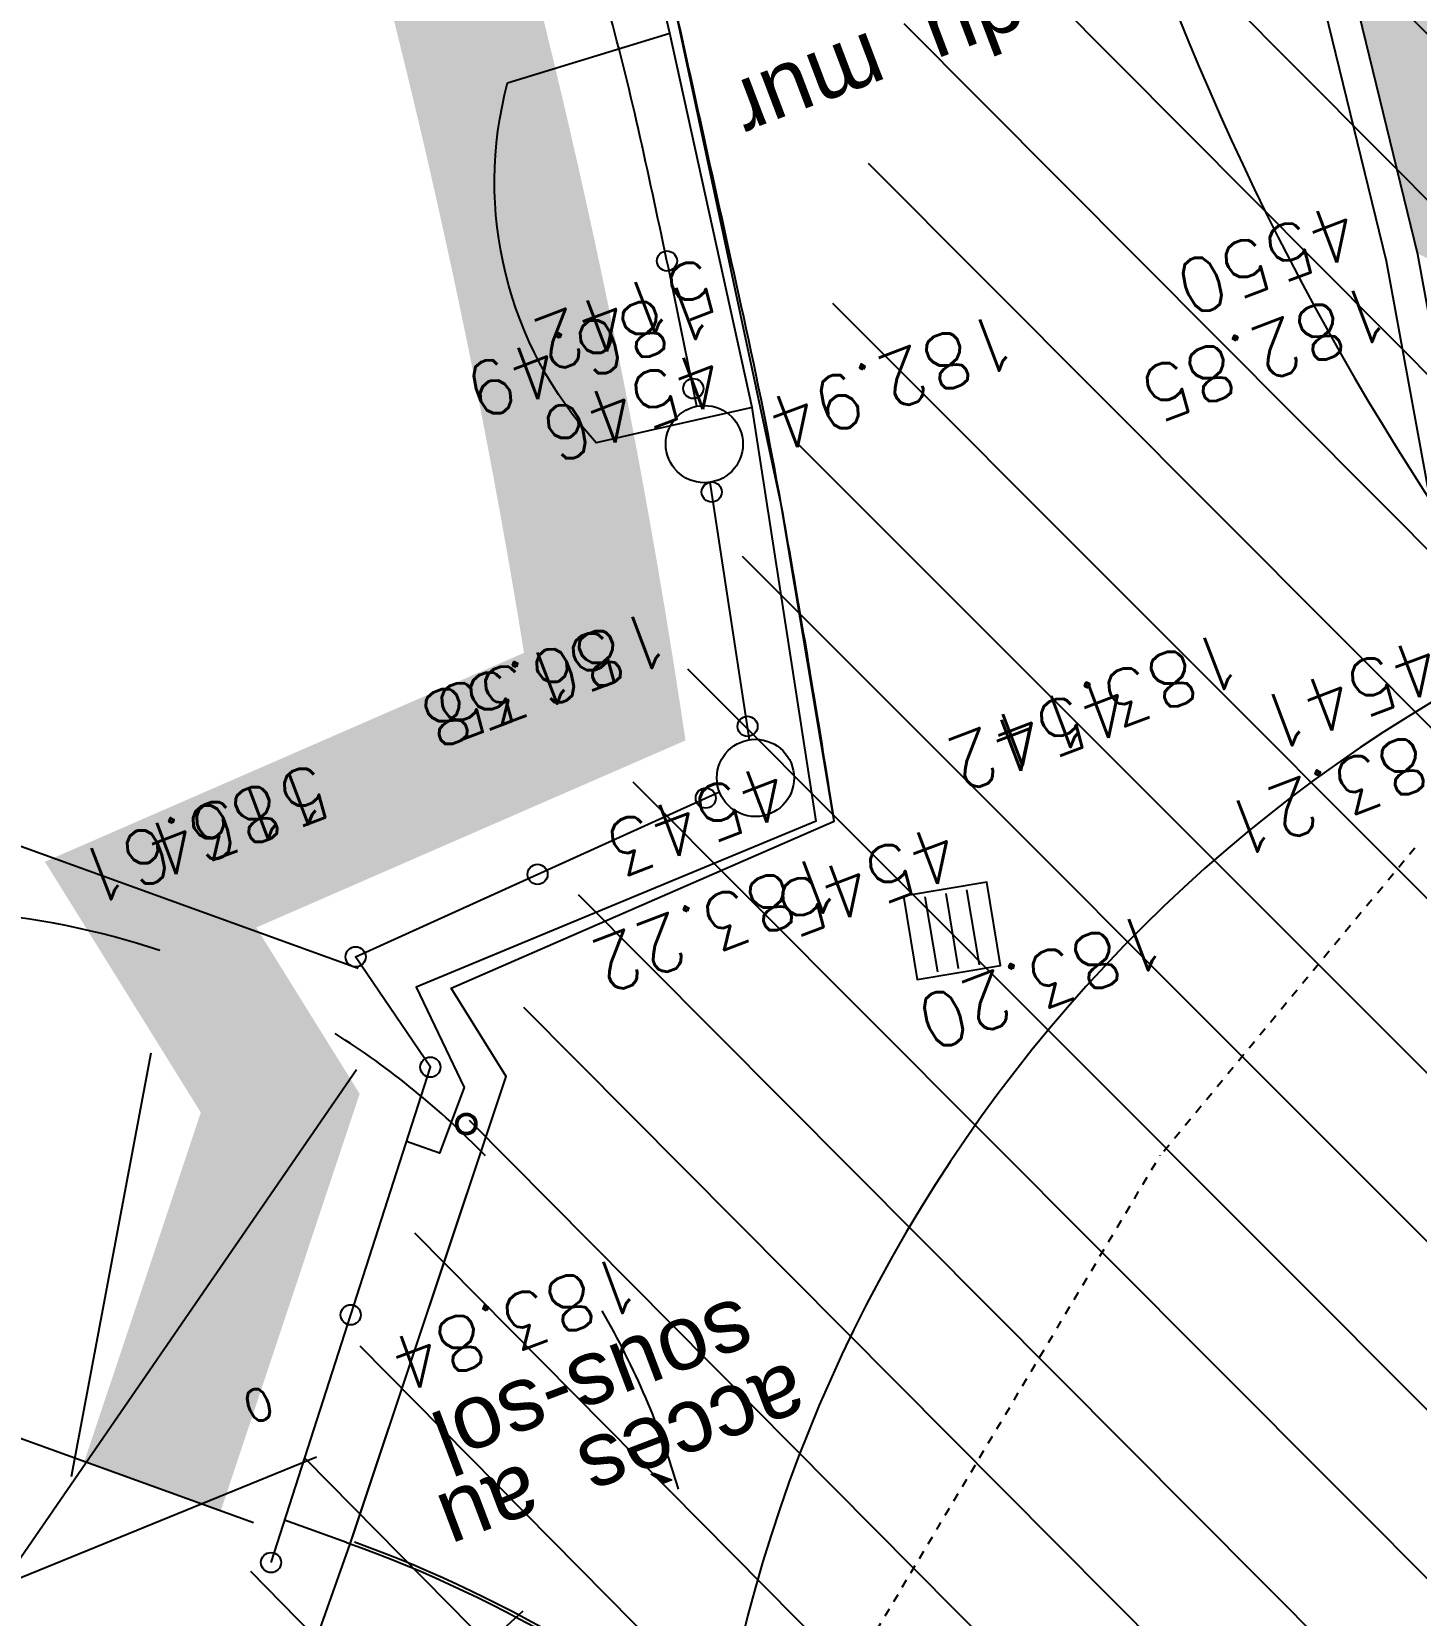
# Model space of a CAD drawing. Header units: centimetres. Extents: x 212517 to 243222, y -357108 to -330212.
# Drawn here: x 233002 to 233862, y -344364 to -343380 of the extents above; entities that cross this region are included whole.
import ezdxf
from ezdxf.enums import TextEntityAlignment as Align
from ezdxf.lldxf.tags import DXFTag

# ---------------------------------------------------------------- set-up
doc = ezdxf.new("R2010")
doc.units = ezdxf.units.CM
doc.linetypes.add('STYLE_01', pattern=[0.41664, 0.20828, -0.20836])
doc.layers.get('0').update_dxf_attribs({"color": 252})
for name, color, linetype in [('DWG_280-140115-P - ALTEA-CANA', 252, 'Continuous'), ('Fond topo - ASS', 252, 'Continuous'), ('Fond topo - BAT_ANN', 252, 'Continuous'), ('Fond topo - BAT_TXT', 252, 'Continuous'), ('Fond topo - CLO_LEG', 252, 'Continuous'), ('Fond topo - CLO_MUR', 252, 'Continuous'), ('Fond topo - VEG', 252, 'Continuous'), ('Fond topo - Z', 252, 'Continuous'), ('Fond topo - Z_500', 252, 'Continuous'), ('prlm-VRD', 2, 'Continuous'), ('SA - bordure', 252, 'Continuous'), ('SA - bât D', 252, 'Continuous'), ('SA - couvre sol', 252, 'Continuous'), ('SA - EBC', 252, 'Continuous'), ('SA - ECL-réso', 252, 'Eclairage public'), ('SA - enrobé', 252, 'Continuous'), ('SA - EVMV', 252, 'Continuous'), ('SA - haie séparative', 252, 'Continuous')]:
    doc.layers.add(name, color=color, linetype=linetype)
doc.layers.add('Fond topo - BAT_ASS', color=252, linetype='Continuous', lineweight=50)
doc.layers.add('Fond topo - P', color=252, linetype='Continuous', lineweight=50)
for name, color, linetype, plot in [('Fond topo - N', 252, 'Continuous', False), ('Fond topo - NCACHE', 252, 'Continuous', False), ('Fond topo - ZCACHE', 252, 'Continuous', False)]:
    doc.layers.add(name, color=color, linetype=linetype, plot=plot)
doc.styles.add('2000_ARIAL', font='arial.ttf', dxfattribs={"height": 0.400000006})
doc.styles.add('Lignes', font='arial.ttf', dxfattribs={"height": 0.35})
doc.styles.add('SIMPLEX', font='simplex_.ttf', dxfattribs={"height": 1.25})
tags = doc.linetypes.add('CACHE2', pattern=[4.762499928474426, 3.174999952316284, -1.587499976158142]).pattern_tags.tags
tags[6:7] = [DXFTag(74, 4), DXFTag(75, 0), DXFTag(340, '0'), DXFTag(46, 0.0), DXFTag(50, 0.0), DXFTag(44, 0.0), DXFTag(45, 0.0)]
tags[4:5] = [DXFTag(74, 4), DXFTag(75, 0), DXFTag(340, '0'), DXFTag(46, 0.0), DXFTag(50, 0.0), DXFTag(44, 0.0), DXFTag(45, 0.0)]
tags = doc.linetypes.add('Eclairage public', pattern='A,5,-0.25,["ECL",Lignes,S=1,R=0,X=0,Y=-0.18],-1.25', length=6.5).pattern_tags.tags
tags[15:16] = [DXFTag(74, 4), DXFTag(75, 0), DXFTag(340, '0'), DXFTag(46, 0.0), DXFTag(50, 0.0), DXFTag(44, 0.0), DXFTag(45, 0.0)]
tags[4:5] = [DXFTag(74, 4), DXFTag(75, 0), DXFTag(340, '0'), DXFTag(46, 0.0), DXFTag(50, 0.0), DXFTag(44, 0.0), DXFTag(45, 0.0)]
tags = doc.linetypes.add('L16', pattern=[0.37500001490116125, 0.300000011920929, -0.07500000298023224]).pattern_tags.tags
tags[6:7] = [DXFTag(74, 4), DXFTag(75, 0), DXFTag(340, '0'), DXFTag(46, 0.0), DXFTag(50, 0.0), DXFTag(44, 0.0), DXFTag(45, 0.0)]
tags[4:5] = [DXFTag(74, 4), DXFTag(75, 0), DXFTag(340, '0'), DXFTag(46, 0.0), DXFTag(50, 0.0), DXFTag(44, 0.0), DXFTag(45, 0.0)]
tags = doc.linetypes.add('L8', pattern=[0.22500000894069674, 0.1500000059604645, -0.07500000298023224]).pattern_tags.tags
tags[6:7] = [DXFTag(74, 4), DXFTag(75, 0), DXFTag(340, '0'), DXFTag(46, 0.0), DXFTag(50, 0.0), DXFTag(44, 0.0), DXFTag(45, 0.0)]
tags[4:5] = [DXFTag(74, 4), DXFTag(75, 0), DXFTag(340, '0'), DXFTag(46, 0.0), DXFTag(50, 0.0), DXFTag(44, 0.0), DXFTag(45, 0.0)]

# ---------------------------------------------------------------- blocks, each defined once
blk = doc.blocks.new('ASS07')
at = {"ltscale": 2}
for p, q in [((-0.25, -0.45), (-0.25, 0.4500000000000001)), ((0, -0.45), (0, 0.4500000000000001)), ((0.25, -0.45), (0.25, 0.4500000000000001))]:
    blk.add_line(p, q, dxfattribs=at)
at = {"ltscale": 2, "flags": 128}
blk.add_lwpolyline([(0.5, -0.5), (0.5, 0.5), (-0.5, 0.5), (-0.5, -0.5)], close=True, dxfattribs=at)
blk = doc.blocks.new('CLOLEG')
at = {"ltscale": 2}
blk.add_circle((0, 0), 0.0625, dxfattribs=at)
blk = doc.blocks.new('PTOPO')
at = {"layer": 'Fond topo - NCACHE', "style": 'SIMPLEX'}
blk.add_attdef('MAT', text='', height=0.34, dxfattribs=at).set_placement((0.09999999986030161, -0.09999999962747097), align=Align.TOP_LEFT)
at = {"layer": 'Fond topo - ZCACHE', "style": 'SIMPLEX'}
blk.add_attdef('ALT', (0.09999999986030161, 0.09999999962747097), '', height=0.34, dxfattribs=at)
blk = doc.blocks.new('VEG12')
at = {"ltscale": 2}
for p, q in [((-0.25001839, 0.135126714), (-0.3755999820000001, 0.091127132)), ((-0.05265807700000003, -0.029192154), (-0.412380265, -0.256628677)), ((-0.09359106700000003, -0.049762263), (-0.2956446150000001, -0.04653133200000001)), ((-0.151821475, -0.09483882200000002), (-0.2999525240000001, -0.315936062))]:
    blk.add_line(p, q, dxfattribs=at)
for start, end in [(173.0769230068974, 186.9230769931026), (200.7692310571047, 214.6153850641662), (228.4615380795054, 242.3076921006177)]:
    blk.add_arc((0, 0), 0.496982058, start, end, dxfattribs=at)
blk = doc.blocks.new('A$C1F970F0F')
at = {"layer": 'SA - couvre sol'}
h = blk.add_hatch(dxfattribs=at)
h.set_pattern_fill('PELOUSE6', color=256, scale=20.0000003, angle=-10.72360141139323, style=0, pattern_type=2)
h.set_pattern_definition([(349.2763985886067, (-277130161.1279894, -473864756.7787022), (22.32856350872324, 117.9043497231417), [37.5000005625, -202.5000030375]), (79.27639858860677, (-277130147.3110734, -473864759.3953308), (-235.8086994462835, 44.65712701744649), [15.000000225, -105.000001575]), (79.27639858860677, (-277130138.0997961, -473864761.1397498), (-235.8086994462835, 44.65712701744649), [15.000000225, -105.000001575]), (79.27639858860677, (-277130142.7054347, -473864760.2675403), (-235.8086994462835, 44.65712701744649), [18.75000028125, -101.25000151875]), (112.9664661186067, (-277130151.916716, -473864758.5231205), (-191.1515722884832, 280.4658259369293), [12.00000018, -420.7461593111922]), (45.58633105860677, (-277130133.4941673, -473864762.0119574), (22.32856353476547, 117.9043498154048), [12.00000018, -420.7461593111923]), (45.58633105860677, (-277130124.2828801, -473864763.7563783), (22.32856353476547, 117.9043498154048), [26.00000039, -406.6661590999923]), (112.9664661186067, (-277130161.1279894, -473864756.7787022), (-191.1515722884832, 280.4658259369293), [26.00000039, -406.6661590999922]), (349.2763985886067, (-277130073.3609553, -473864750.4999832), (22.32856350872324, 117.9043497231417), [44.42455106636825, -195.5754525336318]), (349.2763985886067, (-277130085.1249766, -473864728.4255323), (22.32856350872324, 117.9043497231417), [82.81008944215131, -56.09585564143782, 43.07431864611476, -58.01973967029608]), (349.2763985886067, (-277130096.7337571, -473864706.3804808), (22.32856350872324, 117.9043497231417), [119.4799495921992, -46.28746189431191, 29.47870124218051, -44.75389087130835]), (349.2763985886067, (-277130108.4191755, -473864684.3209158), (22.32856350872324, 117.9043497231417), [100.4611429069171, -139.5388606930829]), (349.2763985886067, (-277130104.5097786, -473864665.2146754), (22.32856350872324, 117.9043497231417), [65.56973938354608, -174.4302642164539])])
edge = h.paths.add_edge_path()
edge.add_arc((4686.17633280365, 6461.263957909795), 2929.999943103911, 34.48608965995057, 42.89962862937583)
edge.add_arc((6700.681395940306, 8333.233251919955), 179.999999986126, 42.89962847510776, 139.7693510133963)
edge.add_arc((8036.110016895354, 7056.094568132154), 2027.519382076243, 136.5878893291629, 177.4536643126465)
edge.add_line((6010.592568096673, 7146.171807559098), (6018.948373371913, 7145.931843945988))
edge.add_line((6018.948373371913, 7145.931843945988), (6030.66105542983, 6828.889455646445))
edge.add_line((6030.661055429829, 6828.889455646445), (6086.545484387591, 6513.581804602189))
edge.add_line((6086.545484387591, 6513.581804602189), (6198.444306795145, 6127.414684863436))
edge.add_line((6198.444306795145, 6127.414684863435), (6298.474729685709, 5856.208511224729))
edge.add_line((6298.474729685709, 5856.20851122473), (6412.911502342192, 5600.584971789341))
edge.add_line((6412.911502342192, 5600.58497178934), (6430.976089253624, 5561.150698599641))
edge.add_line((6430.976089253624, 5561.150698599641), (6391.541816136887, 5543.086111698089))
edge.add_line((6391.541816136887, 5543.086111698089), (6373.477229225455, 5582.520384887787))
edge.add_line((6373.477229225455, 5582.520384887787), (6385.636062437989, 5588.090268212786))
edge.add_line((6385.636062437989, 5588.090268212785), (6270.263852773479, 5845.803342882811))
edge.add_line((6270.263852773479, 5845.803342882812), (6260.946051039006, 5842.366608122313))
edge.add_line((6260.946051039007, 5842.366608122313), (6247.104147932258, 5879.895286746139))
edge.add_line((6247.104147932258, 5879.895286746139), (6256.486317609877, 5883.355762637208))
edge.add_line((6256.486317609876, 5883.355762637208), (6193.646684101131, 6053.728895531077))
edge.add_line((6193.64668410113, 6053.728895531078), (6224.942961944316, 5457.232163833863))
edge.add_line((6224.942961944316, 5457.232163833862), (6349.299166892059, 5359.882025415485))
edge.add_line((6349.29916689206, 5359.882025415484), (6631.131740746965, 5067.486222945057))
edge.add_line((6631.131740746965, 5067.486222945058), (7007.85703846356, 4662.392471667164))
edge.add_arc((6266.884495562824, 4074.377509715027), 945.9396940674151, 15.593354854106678, 38.434526739372416, ccw=False)
edge.add_line((7178.007696354092, 4328.653772497254), (7183.460765751301, 4267.538145496965))
edge.add_line((7183.460765751301, 4267.538145496964), (7669.186119522447, 4309.38338142006))
edge.add_line((7669.186119522446, 4309.383381420061), (7572.789861443083, 5439.941213907456))
edge.add_line((7572.789861443084, 5439.941213907456), (7073.641136563043, 5396.939554527152))
edge.add_line((7073.641136563043, 5396.939554527152), (7049.790845618051, 5685.959026753412))
edge.add_line((7049.790845618052, 5685.959026753411), (7549.313860756474, 5728.992931432434))
edge.add_arc((8316.594495169884, 5740.649924566463), 767.3691793620403, 180.3057384606458, 180.870405297152, ccw=False)
edge.add_line((7549.236240977923, 5736.555152486859), (7069.119661158346, 5822.525488846271))
edge.add_arc((7072.644821027429, 5842.212368796683), 19.99999985711144, 176.038037171249, 259.8481260634846, ccw=False)
edge.add_arc((8504.663289780396, 5743.031176354228), 1455.448990157917, 169.2799127558144, 176.0380375514712, ccw=False)
edge.add_arc((4686.176394906122, 6461.263910698351), 2429.999890929686, -10.61202557555735, -2.87348500570751)
edge.add_arc((7133.095811341383, 6338.443570199892), 20.00000020604537, 90.1409179801426, 177.126514438636, ccw=False)
edge.add_line((7133.046621735704, 6358.44350999165), (7614.451910480803, 6359.627511750571))
edge.add_arc((4808.667676000008, 6462.331267599114), 2807.663304587354, -2.096335715599202, 3.063663128893586)
edge.add_line((7612.31817326701, 6612.388327016001), (7134.702083077234, 6568.527275144537))
edge.add_arc((7132.873113816116, 6588.443471704308), 20.00000034913729, 182.9755633723495, 275.24694149338035, ccw=False)
edge.add_arc((4686.176253983268, 6461.263919471268), 2430.000032833829, 2.975562460078157, 14.66949649561051)
edge.add_arc((7056.312932851384, 7081.709150914684), 20.00000017546606, 105.4364946998268, 194.6694959608697, ccw=False)
edge.add_line((7050.989529879269, 7100.987672291234), (7513.850932238078, 7228.798181061445))
edge.add_arc((4661.509376136225, 6453.410151785248), 2955.855028348035, 15.2079308550242, 20.10997397197326)
edge.add_line((7437.158970696407, 7469.701584797454), (6987.694531252516, 7301.450674901103))
edge.add_arc((6980.682960577042, 7320.181341844977), 20.00000018748722, 200.5227063343824, 290.522704699226, ccw=False)
edge.add_arc((4686.301945798502, 6461.319648332696), 2429.862781547547, 20.52251332408417, 34.12876932729812)
edge.add_arc((6713.483443369026, 7834.969993664992), 18.89001674430282, 120.96134875829961, 213.2758309628496, ccw=False)
edge.add_line((6703.765290681826, 7851.168457730977), (7101.268859919588, 8120.247909627737))
at = {"layer": 'SA - EBC'}
h = blk.add_hatch(dxfattribs=at)
h.set_pattern_fill('_USER', color=256, scale=74.99999999999999, angle=-325.7236014113932, style=0, pattern_type=0)
h.set_pattern_definition([(34.27639858860678, (-277130161.1279894, -473864756.7787022), (-42.238928459823, 61.97477650275113), [])])
edge = h.paths.add_edge_path()
edge.add_line((5801.470568619522, -3162.013069131843), (4083.559282644929, -3271.123614088357))
edge.add_line((4083.559282644929, -3271.123614088356), (4014.481307725509, -3717.332461968055))
edge.add_line((4014.48130772551, -3717.332461968055), (3135.517961824245, -3810.19300101904))
edge.add_line((3135.517961824245, -3810.19300101904), (2274.245008604417, -3693.648081323564))
edge.add_line((2274.245008604417, -3693.648081323564), (1554.636776175834, -3420.099318784944))
edge.add_arc((2508.775769578408, -2315.674454232369), 1459.498372788833, 157.1868533427094, 229.1754823893534, ccw=False)
edge.add_arc((1966.013830892235, -2087.371785851423), 870.6752834691503, 94.3015183869224, 157.1868533106914, ccw=False)
edge.add_line((1900.708697991695, -1219.149067345796), (2859.239020416566, -1223.495634912559))
edge.add_arc((3100.860739749298, 1265.329539486049), 2500.526305395239, 264.4549516394795, 302.9422754293212)
edge.add_arc((4209.331858878893, -445.3369775435177), 462.1229708170858, 302.9422754305585, 376.8336969250394)
edge.add_arc((2214.122706379954, -1049.006753214115), 2546.655714682971, 16.8336969158998, 38.14703645440247)
edge.add_arc((3041.32627014761, -399.2990096244524), 1494.806919462396, 38.14703657403813, 72.97328584086019)
edge.add_line((3479.031970107599, 1029.988031775616), (2182.437305702805, 1414.38613606858))
edge.add_line((2182.437305702805, 1414.38613606858), (1056.590900019184, 1822.819186472099))
edge.add_arc((1766.412018482452, 3779.442320525911), 2081.398594438606, 212.7495497786225, 250.0603089288685, ccw=False)
edge.add_line((15.86575126143373, 2653.472571668582), (-104.0907319930869, 3091.26353710603))
edge.add_line((-104.0907319930869, 3091.26353710603), (-169.6986146466322, 3639.54836895815))
edge.add_line((-169.6986146466322, 3639.548368958149), (-35.58090533515337, 6158.014854826562))
edge.add_arc((-194.3533792400212, 7143.826589584332), 998.5156357593988, 279.1493507374978, 373.962283499627)
edge.add_arc((2392.201579171132, 7786.918955579627), 1666.786287877102, 172.6269749467245, 193.9622835974407, ccw=False)
edge.add_arc((-45.50651600643437, 8102.354993671941), 791.2455775503726, -7.373025019439765, 16.43829965925021)
edge.add_line((713.3969204091394, 8326.263765657093), (486.7428317772967, 9142.81155059313))
edge.add_line((486.7428317772967, 9142.811550593131), (1338.845530021721, 9564.23852196786))
edge.add_line((1338.845530021721, 9564.23852196786), (1632.623584095551, 8945.24637913095))
edge.add_line((1632.623584095551, 8945.246379130947), (1394.029444699765, 8829.874494032001))
edge.add_line((1394.029444699765, 8829.874494032001), (1731.997733793977, 8131.230781666551))
edge.add_arc((1233.216649704336, 7889.945865525577), 554.0766919865823, -19.640967550384175, 25.815335324856676, ccw=False)
edge.add_line((1755.055695752756, 7703.706797235046), (1558.214479468655, 6807.520788570679))
edge.add_line((1558.214479468655, 6807.52078857068), (1570.021725572625, 6609.158708993335))
edge.add_line((1570.021725572625, 6609.158708993335), (1852.913141606868, 5734.125706863067))
edge.add_line((1852.913141606869, 5734.125706863067), (2726.748207475315, 4020.986816292172))
edge.add_line((2726.748207475315, 4020.986816292172), (3802.352916265851, 4004.947770972833))
edge.add_arc((8355.58168857983, 5950.706307988518), 4951.552134169374, 203.138762427905, 230.8301436200186)
edge.add_arc((13583.66465597079, 12367.85935474512), 13228.79229856088, 230.8301435441083, 233.1638398044412)
edge.add_line((5652.622255943647, 1780.153648245416), (4998.697813068342, 1820.441475819727))
edge.add_line((4998.697813068342, 1820.441475819727), (4863.841220233488, 767.0816613875431))
edge.add_line((4863.841220233488, 767.0816613875434), (5595.355488733695, 631.185878681516))
edge.add_line((5595.355488733695, 631.1858786815158), (5852.747939948536, -2020.707044821664))
edge.add_line((5852.747939948536, -2020.707044821665), (5881.394298709887, -2966.563612924887))
edge.add_line((5881.394298709887, -2966.563612924887), (5801.470568619523, -3162.013069131842))
at = {"layer": 'SA - EVMV'}
h = blk.add_hatch(dxfattribs=at)
h.set_pattern_fill('_USER', color=256, scale=74.99999999999999, angle=-55.72360141139323, style=0, pattern_type=0)
h.set_pattern_definition([(304.2763985886068, (-277130161.1279894, -473864756.7787022), (61.97477650275113, 42.238928459823), [])])
h.paths.add_polyline_path([(6137.262643169798, 3161.503242351281), (5258.989506963931, 4651.014984356799), (5823.535050065982, 5411.828376675677), (6009.896409179055, 5810.580329425578), (6042.353956317322, 6037.937811191567), (5791.842057863324, 7412.226220178691), (5768.869517604411, 9187.383885517163), (6965.043931057882, 9781.279833201925), (7125.730307530321, 8202.475428701919), (7356.548247893039, 6578.483473019976), (7421.051285208732, 6215.102708379585), (8728.798868082513, 6201.995811803044), (8825.59209412568, 5455.189202343771), (8884.907463838514, 4910.231636065007), (8937.364138919358, 4349.844162727043), (8990.109761245629, 3720.436779551583), (8238.933497559277, 3575.005023445903)])
at = {"layer": 'SA - haie séparative'}
h = blk.add_hatch(dxfattribs=at)
h.set_pattern_fill('PAVES_EVERGREEN1', color=256, scale=30.0000012, angle=-10.72360141139323, style=0, pattern_type=2)
h.set_pattern_definition([(349.2763985886067, (-277130152.3634321, -473864750.8052154), (32.26715867605478, 9.155903067109474), [15.0000006, -15.0000006]), (79.27639858860677, (-277130152.3634321, -473864750.8052154), (-9.155903067109474, 32.26715867605478), [15.0000006, -15.0000006])])
edge = h.paths.add_edge_path()
edge.add_line((4990.89679075594, 7999.396356755975), (4901.352205441892, 7973.025785033769))
edge.add_arc((903.617784624736, 5442.82969453006), 4731.149200330352, -1.5300427940998134, 32.33002642540362, ccw=False)
edge.add_line((5633.080149498623, 5316.502756093607), (5316.285150292099, 5244.384433038985))
edge.add_line((5316.285150292098, 5244.384433038984), (5382.489440795282, 5073.187318998599))
edge.add_line((5382.489440795283, 5073.1873189986), (5271.06356636646, 4873.602356752104))
edge.add_line((5271.063566366459, 4873.602356752104), (5348.738899089572, 4827.757775327154))
edge.add_line((5348.738899089572, 4827.757775327153), (5481.681186514901, 5066.214502026171))
edge.add_line((5481.681186514902, 5066.214502026171), (5437.779338418259, 5179.73991923312))
edge.add_line((5437.779338418259, 5179.73991923312), (5721.570925949239, 5244.345021711062))
edge.add_arc((889.1521923548605, 5437.144658379866), 4836.263280332607, -2.284725396175156, 31.99193442340654)
at = {"layer": 'DWG_280-140115-P - ALTEA-CANA', "linetype": 'STYLE_01', "ltscale": 25}
blk.add_line((5966.181522932367, 4938.208421390037), (6155.1815411465, 5095.008399407413), dxfattribs=at)
at = {"layer": 'DWG_280-140115-P - ALTEA-CANA', "linetype": 'STYLE_01', "ltscale": 25, "elevation": 9.999999999999998e-08, "flags": 128}
blk.add_lwpolyline([(5043.004125510934, -2459.255041660273), (5122.727729839645, -1010.298626305045), (5206.499599843033, 1109.868669945372), (5375.865241031976, 3373.505670248891), (5731.166894470631, 4674.090360429283), (5963.608433077427, 4936.073710200793)], dxfattribs=at)
at = {"layer": 'Fond topo - BAT_ANN', "ltscale": 2, "flags": 128}
for points in [[(5803.092219407483, 5177.870389379837, 0.005854466376499143), (5807.318864423568, 5377.280329340969, 0.009807191368023481), (5806.112677400155, 5496.347373145255, 0.0003422960104900781), (5799.350910661451, 5718.498322739524, 0.006672756401303663), (5798.844183572184, 5729.888641994494, 0.005229129449228157), (5794.336279632413, 5795.824615485666, 0.003213066751012698), (5785.189330433392, 5902.991649687282, 0.007490264651265149), (5769.331107394724, 6051.258446360378, 0.006533761712469862), (5746.392111374062, 6220.651641043311, 0.008522228717097987), (5725.320631442495, 6347.422468146419, 0.00834647138101972), (5699.451703566814, 6476.063051969894, 0.008864638428542387), (5666.25612421492, 6616.027258444615, 0.007165936523623632), (5619.663738791809, 6787.760315419366, 0.005738010444225125), (5577.685094646538, 6928.055868523123, 0.00595784478468113), (5534.106013096542, 7062.192487962086, 0.009465921577022033), (5474.990457363971, 7226.701774622104, 0.0102429296281223), (5414.409868809304, 7376.463123443833, 0.007285936750958919), (5399.972592359558, 7408.840135095417, 0.001156071979277407), (5305.557142146308, 7611.314719310534, 0.01309865683596516), (5275.634051537348, 7670.98288420014, 0.006305609731167424), (5208.721516685753, 7792.41077509116), (5036.878139816149, 8084.792131385706), (4655.622436003659, 7966.359508846976)], [(5792.017889933332, 5179.937908201994), (5800.727261550977, 5439.926727805135), (5737.48747366842, 5437.753997030241), (5701.508702148201, 5436.517873803372, -0.2569323580011206), (5688.967097234673, 5666.473376404436), (5793.914418879678, 5678.16616062757), (5787.533804539656, 5818.439307766821), (5683.944625550326, 5808.295233449518, -0.2569323576465503), (5662.878836367386, 6037.626996775992), (5763.83536043652, 6056.467986919279), (5746.106941368019, 6196.190112590264), (5643.15927883599, 6175.556585053781, -0.2683077869137226), (5601.40541502741, 6411.036489050913), (5703.139563738136, 6432.837464994243), (5672.91950965833, 6570.285817751894), (5567.922209306621, 6547.785569139891, -0.2569323574010237), (5508.744464992989, 6770.349761517991), (5612.80517339678, 6803.06955488225), (5571.659237424056, 6936.550210357455)]]:
    blk.add_lwpolyline(points, format="xyb", dxfattribs=at)
at = {"layer": 'Fond topo - BAT_ANN', "linetype": 'L8', "ltscale": 2, "flags": 128}
blk.add_lwpolyline([(5800.727261550977, 5439.926727805135), (5793.914418879678, 5678.16616062757)], dxfattribs=at)
at = {"layer": 'Fond topo - BAT_ANN', "ltscale": 2, "flags": 128}
blk.add_lwpolyline([(5792.017889933332, 5179.937908201994), (5528.553281700888, 5124.846100998373), (5546.292769248912, 5058.072148568269), (5523.59567110934, 5020.692501754354), (5504.747146741372, 5031.669621824371)], dxfattribs=at)
at = {"layer": 'Fond topo - BAT_ANN', "ltscale": 2}
for centre in [(5767.378991728334, 5423.141858677868), (5759.958126265376, 5213.355305643833)]:
    blk.add_circle(centre, 24, dxfattribs=at)
at = {"layer": 'Fond topo - BAT_ASS', "ltscale": 2}
blk.add_circle((5543.344094454493, 5035.440539733663), 6, dxfattribs=at)
at = {"layer": 'Fond topo - CLO_LEG', "ltscale": 2, "flags": 128}
blk.add_lwpolyline([(5767.157268242289, 5447.140834389706, 0.004674061860168067), (5763.854738664199, 5612.731943487907, 0.01236619317604332), (5759.423553105753, 5694.680118877974, 0.003092331098157681), (5725.873598785203, 6088.731709458521, 0.0104085325036265), (5712.747739076337, 6205.502534700365, 0.02281564010017921), (5665.151214727584, 6469.497812783062, 0.02038811317489691), (5586.603000631148, 6759.197762152387, 0.01024054625149808), (5484.091185629149, 7062.410135263807, 0.01143555524323357), (5380.608235005383, 7329.710489663575, 0.004165319900128301), (5292.149838908556, 7538.600537890879, 0.009717469387926373), (5251.758589023226, 7627.059356685378, 0.01114173184256735), (5232.772519141484, 7664.430956663913, 0.004190733586007006), (5179.278221552995, 7762.18456781645, 0.03374190703358077), (5161.896054838106, 7788.915650009503, 0.01003862683973552), (5133.069969294622, 7825.745422728207)], format="xyb", dxfattribs=at)
for points in [[(5760.806557391508, 5237.340304379348), (5766.530560544667, 5399.156859763674)], [(5373.341530220578, 4790.227780915554), (5527.960865098748, 5074.322006390198), (5495.061695283352, 5150.348610570184), (5736.35607567102, 5209.002925581153)]]:
    blk.add_lwpolyline(points, dxfattribs=at)
at = {"layer": 'Fond topo - CLO_MUR', "linetype": 'L16', "ltscale": 2, "flags": 128}
blk.add_lwpolyline([(5425.955834231207, 4796.214516771557), (5573.060647031216, 5059.790860066629), (5549.704713631224, 5120.186770526081), (5803.092219407483, 5177.870389379837)], dxfattribs=at)
at = {"layer": 'Fond topo - CLO_MUR', "ltscale": 2, "flags": 128}
blk.add_lwpolyline([(5421.772182787479, 4793.78556398945), (5386.523781839104, 4814.448565167805)], dxfattribs=at)
at = {"layer": 'Fond topo - CLO_MUR', "linetype": 'L8', "ltscale": 2, "flags": 128}
blk.add_lwpolyline([(5426.801369820249, 4793.147363151674, -0.1990796729206736), (5791.450737894981, 4306.516559985758), (5722.703149176108, 4288.773838405985, 0.2006714520959987), (5386.960353585656, 4734.210933917576)], format="xyb", dxfattribs=at)
at = {"layer": 'Fond topo - CLO_MUR', "ltscale": 2, "flags": 128}
blk.add_lwpolyline([(5421.772182787479, 4793.78556398945, -0.1999520359332857), (5789.016838973816, 4307.953941422277), (5724.142579855568, 4291.210867855068, 0.1999520359072766), (5387.969392090026, 4735.937734878793)], format="xyb", dxfattribs=at)
at = {"layer": 'SA - bordure', "elevation": 9.999999999999998e-08, "flags": 128}
for points in [[(6170.297797791402, 6117.033257469077), (6204.970432962968, 5456.184269140444), (6198.184139780045, 4315.030256060149), (6060.621236201661, 2705.53410676588)], [(6193.646684083801, 6053.728895439572), (6224.973551123254, 5456.649144423563), (6218.179066948014, 4314.117762685518), (6080.548583598274, 2703.83092545444)]]:
    blk.add_lwpolyline(points, dxfattribs=at)
at = {"layer": 'SA - bât D', "linetype": 'CACHE2', "ltscale": 0.5, "elevation": 9.999999999999998e-08, "flags": 128}
for points in [[(4263.53896331081, 5871.74917425987), (5495.268096981596, 5143.1587107068)], [(4380.063528829212, 5400.747093904001), (5367.335566137852, 4816.757504170169)]]:
    blk.add_lwpolyline(points, dxfattribs=at)
at = {"layer": 'SA - ECL-réso', "ltscale": 0.75, "elevation": 9.999999999999998e-08, "flags": 128}
blk.add_lwpolyline([(4211.594348059567, 8772.167149153966), (4211.742566942583, 8772.23947841391), (4458.098792356445, 8892.458806755378, -0.3350513344847375), (4584.328483363927, 8847.803473250202), (4616.809952052048, 8808.599022837241), (5042.739307290758, 8294.511237273231), (5065.860419526081, 8087.691896436278, 0.1072676414993963), (6079.62296544096, 7441.030052417758, 0.2368363260151426), (6098.936805357072, 6241.185489291573, 0.1580303819712795), (6250.104878546203, 5203.553497180955, 0.3075812875445359), (5573.995894290247, 4399.350074270247, -0.71596019287391), (4660.231672516651, 3896.44953452052, 0.2668949414258047), (3495.140036089631, 3613.301397804965)], format="xyb", dxfattribs=at)
at = {"layer": 'SA - enrobé'}
for points in [[(8036.110024208943, 7056.094562955612), (5990.566606092258, 7146.026651659193), (5979.594389737894, 7145.947120731422), (5979.879627154558, 7106.595315492756), (5989.215031903106, 7106.662982091391), (6000.81088140974, 6824.628923951479), (5989.131131824183, 6822.961866977696), (5995.058720492932, 6781.431943372051), (6006.867363487676, 6783.117397246232), (6057.715214025089, 6504.456680537996), (6047.599352593317, 6501.254889677308), (6059.926267175051, 6462.308757948018), (6070.251821612904, 6465.57691889038), (6156.357971198826, 6154.525818401622), (6147.073725007035, 6151.101460201834), (6160.915628245496, 6113.572781647852), (6170.297797791402, 6117.033257469077), (6204.970432962968, 5456.184269140444), (6198.184139780045, 4315.030256060149), (6064.736897038219, 2750.755663699648)], [(4745.451040933751, 3782.601481191716), (5182.819084195959, 4256.725821957445), (5028.919096496217, 4115.09090593608), (5423.820175246574, 4792.584718821037), (5573.060647031216, 5059.790860066629), (5549.704713631224, 5120.186770526081), (5803.092219407483, 5177.870389379837), (5807.318864423568, 5377.280329340969), (5799.350780085459, 5718.50251793292), (5785.189330433392, 5902.991649687282), (5769.331107394724, 6051.258446360378), (5746.392111374062, 6220.651641043311), (5725.320631442495, 6347.422468146419), (5699.451703566814, 6476.063051969894), (5666.25612421492, 6616.027258444615), (5619.663738791809, 6787.760315419366), (5577.685094646538, 6928.055868523123)]]:
    blk.add_lwpolyline(points, dxfattribs=at)
at = {"layer": 'Fond topo - ASS', "ltscale": 2, "xscale": 52.50494305197202, "yscale": 52.50494305197202, "zscale": 99.99999999999997, "rotation": 178.7404256401512}
blk.add_blockref('ASS07', (5862.300818292606, 5097.220307034642), dxfattribs=at)
at = {"layer": 'Fond topo - CLO_LEG', "ltscale": 2}
for p, xscale, yscale, zscale, rotation in [((5765.701349126611, 5539.305214440882), 100, 100, 100, 91.20310554882188), ((5767.031673594926, 5458.32947742766), 99.99999999999999, 99.99999999999999, 99.99999999999999, 117.6068836177751), ((5766.313511088003, 5393.020909271849), 99.99999999999999, 99.99999999999999, 99.99999999999999, 113.3996955348545), ((5761.10473024898, 5245.76959753647), 99.99999999999999, 99.99999999999999, 99.99999999999999, 113.3996955348545), ((5727.255922183836, 5206.790842417472), 99.99999999999999, 99.99999999999999, 99.99999999999999, 13.66258312223967), ((5615.708885465747, 5179.675768077835), 99.99999999999999, 99.99999999999999, 99.99999999999999, 113.3996955348545), ((5495.061695283352, 5150.348610570184), 99.99999999999999, 99.99999999999999, 99.99999999999999, 113.3996955348545), ((5527.960865098748, 5074.322006390198), 100, 100, 100, 61.4425936713625), ((5450.651197648223, 4932.274893655042), 99.99999999999999, 99.99999999999999, 99.99999999999999, 113.3996955348545), ((5373.341530220578, 4790.227780915554), 99.99999999999999, 99.99999999999999, 99.99999999999999, 113.3996955348545)]:
    blk.add_blockref('CLOLEG', p, dxfattribs=dict(at, xscale=xscale, yscale=yscale, zscale=zscale, rotation=rotation))
at = {"layer": 'Fond topo - P', "ltscale": 2}
ref = blk.add_blockref('PTOPO', (5806.112677400155, 5496.347373145255), dxfattribs=dict(at, xscale=99.99999999999994, yscale=99.99999999999994, zscale=99.99999999999994, rotation=190.0656205306617))
ref.add_attrib('MAT', '5142', dxfattribs={"layer": 'Fond topo - N', "color": 0, "ltscale": 2, "height": 33.99999999999999, "rotation": 190.0656204987762, "style": 'SIMPLEX'}).set_placement((5794.518835533597, 5504.445695712602), align=Align.TOP_LEFT)
ref.add_attrib('ALT', '186.49', (5783.969672582083, 5524.541002535547), dxfattribs={"layer": 'Fond topo - Z_500', "color": 0, "ltscale": 2, "height": 33.99999999999999, "rotation": 190.0656204987762, "style": 'SIMPLEX'})
ref = blk.add_blockref('PTOPO', (6204.970432962968, 5456.184269140444), dxfattribs=dict(at, xscale=99.99999999999994, yscale=99.99999999999994, zscale=99.99999999999994, rotation=190.0656205306617))
ref.add_attrib('MAT', '4550', dxfattribs={"layer": 'Fond topo - N', "color": 0, "ltscale": 2, "height": 33.99999999999999, "rotation": 190.0656204987762, "style": 'SIMPLEX'}).set_placement((6193.376591079081, 5464.282591616286), align=Align.TOP_LEFT)
ref.add_attrib('ALT', '182.85', (6196.872110199612, 5444.590427239915), dxfattribs={"layer": 'Fond topo - Z_500', "color": 0, "ltscale": 2, "height": 33.99999999999999, "rotation": 190.0656204987762, "style": 'SIMPLEX'})
ref = blk.add_blockref('PTOPO', (5800.727261550977, 5439.926727805135), dxfattribs=dict(at, xscale=99.99999999999994, yscale=99.99999999999994, zscale=99.99999999999994, rotation=190.0656205306617))
ref.add_attrib('MAT', '4546', dxfattribs={"layer": 'Fond topo - N', "color": 0, "ltscale": 2, "height": 33.99999999999999, "rotation": 190.0656204987762, "style": 'SIMPLEX'}).set_placement((5789.133419719077, 5448.025050555493), align=Align.TOP_LEFT)
ref.add_attrib('ALT', '182.94', (5965.724070322705, 5470.202863979357), dxfattribs={"layer": 'Fond topo - Z_500', "color": 0, "ltscale": 2, "height": 33.99999999999999, "rotation": 190.0656204987762, "style": 'SIMPLEX'})
ref = blk.add_blockref('PTOPO', (5703.430351670175, 5281.442158521199), dxfattribs=dict(at, xscale=99.99999999999994, yscale=99.99999999999994, zscale=99.99999999999994, rotation=190.0656205306617))
ref.add_attrib('MAT', '5135', dxfattribs={"layer": 'Fond topo - N', "color": 0, "ltscale": 2, "height": 33.99999999999999, "rotation": 190.0656204987762, "style": 'SIMPLEX'}).set_placement((5691.836509861151, 5289.540481267224), align=Align.TOP_LEFT)
ref.add_attrib('ALT', '186.58', (5719.271946381889, 5328.708820587781), dxfattribs={"layer": 'Fond topo - Z_500', "color": 0, "ltscale": 2, "height": 33.99999999999999, "rotation": 190.0656204987762, "style": 'SIMPLEX'})
ref = blk.add_blockref('PTOPO', (5511.319439256855, 5232.164117010378), dxfattribs=dict(at, xscale=99.99999999999994, yscale=99.99999999999994, zscale=99.99999999999994, rotation=190.0656205306617))
ref.add_attrib('MAT', '5134', dxfattribs={"layer": 'Fond topo - N', "color": 0, "ltscale": 2, "height": 33.99999999999999, "rotation": 190.0656204987762, "style": 'SIMPLEX'}).set_placement((5499.725597430502, 5240.262439664897), align=Align.TOP_LEFT)
ref.add_attrib('ALT', '186.61', (5491.324010807765, 5273.04825825134), dxfattribs={"layer": 'Fond topo - Z_500', "color": 0, "ltscale": 2, "height": 33.99999999999999, "rotation": 190.0656204987762, "style": 'SIMPLEX'})
ref = blk.add_blockref('PTOPO', (6010.454064478591, 5192.322168075027), dxfattribs=dict(at, xscale=99.99999999999994, yscale=99.99999999999994, zscale=99.99999999999994, rotation=190.0656205306617))
ref.add_attrib('MAT', '4542', dxfattribs={"layer": 'Fond topo - N', "color": 0, "ltscale": 2, "height": 33.99999999999999, "rotation": 190.0656204987762, "style": 'SIMPLEX'}).set_placement((5998.860222594703, 5200.420490550869), align=Align.TOP_LEFT)
ref.add_attrib('ALT', '183.14', (6066.294601712196, 5249.839056300611), dxfattribs={"layer": 'Fond topo - Z_500', "color": 0, "ltscale": 2, "height": 33.99999999999999, "rotation": 190.0656204987762, "style": 'SIMPLEX'})
ref = blk.add_blockref('PTOPO', (5792.017889933332, 5179.937908201994), dxfattribs=dict(at, xscale=99.99999999999994, yscale=99.99999999999994, zscale=99.99999999999994, rotation=190.0656205306617))
ref.add_attrib('MAT', '4543', dxfattribs={"layer": 'Fond topo - N', "color": 0, "ltscale": 2, "height": 33.99999999999999, "rotation": 190.0656204987762, "style": 'SIMPLEX'}).set_placement((5780.424048101432, 5188.036230952353), align=Align.TOP_LEFT)
ref.add_attrib('ALT', '183.22', (5795.417164110103, 5159.551754403004), dxfattribs={"layer": 'Fond topo - Z_500', "color": 0, "ltscale": 2, "height": 33.99999999999999, "rotation": 190.0656204987762, "style": 'SIMPLEX'})
ref = blk.add_blockref('PTOPO', (6205.071906629443, 5181.135500172945), dxfattribs=dict(at, xscale=99.99999999999994, yscale=99.99999999999994, zscale=99.99999999999994, rotation=190.0656205306617))
ref.add_attrib('MAT', '4541', dxfattribs={"layer": 'Fond topo - N', "color": 0, "ltscale": 2, "height": 33.99999999999999, "rotation": 190.0656204987762, "style": 'SIMPLEX'}).set_placement((6193.478064797544, 5189.233822923304), align=Align.TOP_LEFT)
ref.add_attrib('ALT', '183.21', (6196.973583866088, 5169.541658272416), dxfattribs={"layer": 'Fond topo - Z_500', "color": 0, "ltscale": 2, "height": 33.99999999999999, "rotation": 190.0656204987762, "style": 'SIMPLEX'})
ref = blk.add_blockref('PTOPO', (5889.124026943076, 5122.889354638677), dxfattribs=dict(at, xscale=99.99999999999994, yscale=99.99999999999994, zscale=99.99999999999994, rotation=190.0656205306617))
ref.add_attrib('MAT', '4545', dxfattribs={"layer": 'Fond topo - N', "color": 0, "ltscale": 2, "height": 33.99999999999999, "rotation": 190.0656204987762, "style": 'SIMPLEX'}).set_placement((5877.530185059189, 5130.987677114518), align=Align.TOP_LEFT)
ref.add_attrib('ALT', '183.20', (5987.494107486002, 5086.768240450419), dxfattribs={"layer": 'Fond topo - Z_500', "color": 0, "ltscale": 2, "height": 33.99999999999999, "rotation": 190.0656204987762, "style": 'SIMPLEX'})
ref = blk.add_blockref('PTOPO', (5461.944764315867, 4911.933700525963, 18383.8), dxfattribs=dict(at, xscale=99.99999999999999, yscale=99.99999999999999, zscale=99.99999999999999, rotation=269.9815202935794))
ref.add_attrib('MAT', '0', (5390.731679914609, 4899.242640619183), dxfattribs={"layer": 'Fond topo - N', "color": 0, "ltscale": 2, "height": 20, "rotation": 189.4741225591591, "style": 'SIMPLEX'})
ref.add_attrib('ALT', '183.84', (5626.981215118233, 4938.093638757025), dxfattribs={"layer": 'Fond topo - Z', "color": 0, "ltscale": 2, "height": 33.99999999999999, "rotation": 189.4741225591591, "style": 'SIMPLEX'})
at = {"layer": 'Fond topo - VEG', "ltscale": 2, "xscale": 1006.399999999999, "yscale": 1006.399999999999, "zscale": 99.99999999999997, "rotation": 192.432705982593}
blk.add_blockref('VEG12', (5132.815866062752, 4739.825591182751), dxfattribs=at)
at = {"layer": 'Fond topo - BAT_TXT', "style": '2000_ARIAL'}
for s, p in [('emprise  du  mur ', (6235.17411855982, 5712.725864930353)), ('sous-sol', (5690.248726436954, 4898.529727543031)), ('accès  au', (5715.010785683497, 4852.809748453233))]:
    blk.add_text(s, height=39.99999999999999, rotation=190.0656205035111, dxfattribs=at).set_placement(p)

msp = doc.modelspace()

# ---------------------------------------------------------------- block references
at = {"layer": 'prlm-VRD', "rotation": 10.72360141139323}
msp.add_blockref('A$C1F970F0F', (228762.2467792132, -350037.5300254133), dxfattribs=at)

doc.saveas('drawing.dxf')
